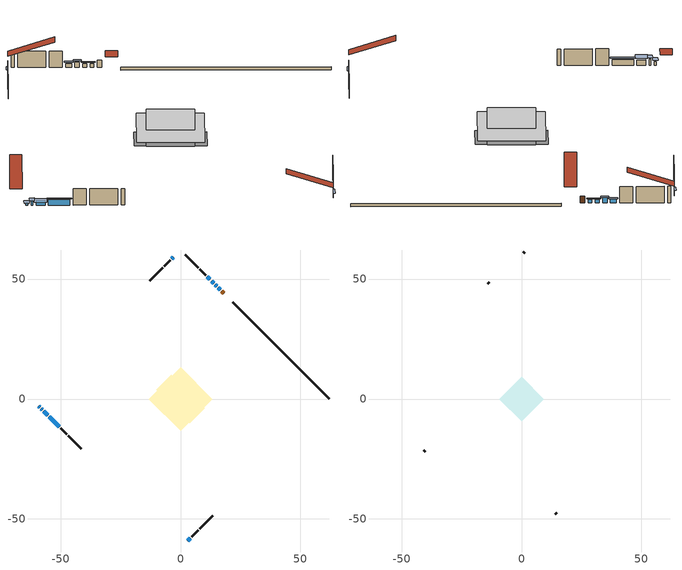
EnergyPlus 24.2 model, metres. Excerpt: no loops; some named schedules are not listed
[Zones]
conditioned space
 floor adiabatic (Floor2 construction): -9.29,0 0,9.29 9.29,0 0,-9.29 z0.91
 floor adiabatic (AdiabaticFloorConstruction): -13.14,0 0,13.14 13.14,0 0,-13.14 z3.35
 floor foundation (Slab1 construction): -10.08,3.92 -3.92,10.08 10.08,-3.92 3.92,-10.08 z0
 wall outside (AdiabaticWallConstruction 1): 18.06,44.04 17.19,44.91 z0.91:2.94
 wall outside (AdiabaticWallConstruction): -59.06,-3.04 -58.66,-3.44 z0.91:1.83; 16.54,45.57 15.82,46.29 / 15.16,46.94 14.44,47.66 z0.91:1.93; -3.04,59.06 -3.62,58.49 z0.91:2.44; 3.04,-59.06 4.12,-57.98 / 12.27,49.83 11.19,50.91 z0.91:1.98; -58.01,-4.09 -57.72,-4.38 z0.91:2.59; -57.06,-5.04 -55.34,-6.76 / 13.79,48.32 12.92,49.18 z0.91:2.43; -54.68,-7.42 -50.59,-11.51 z0.91:2.53
 wall outside (Wall1 construction): 4.78,-57.33 7.3,-54.8 / -49.93,-12.17 -47.41,-14.69 / -4.27,57.83 -6.79,55.31 / 10.53,51.57 8.01,54.09 z0.91:5.79
 wall outside (Wall2 construction): 7.95,-54.15 13.35,-48.75 / -46.75,-15.35 -41.36,-20.74 / -7.45,54.65 -12.85,49.26 / 7.35,54.75 1.96,60.14 z0.91:5.79
 wall foundation (FoundationWall1 construction): 62.1,0 21.76,40.34 z0:0.91
 window (WindowConstruction 8): -59.06,-3.04 -58.67,-3.44 z0.91:1.82
 window (WindowConstruction 4): 16.54,45.57 15.82,46.28 z0.91:1.92
 window (WindowConstruction 5): 15.16,46.94 14.44,47.66 z0.91:1.92
 window (WindowConstruction 6): -3.04,59.06 -3.62,58.49 z0.91:2.43
 window (WindowConstruction 7): 3.04,-59.06 4.12,-57.98 z0.91:1.98
 window (WindowConstruction 9): -58.01,-4.09 -57.72,-4.38 z0.91:2.59
 window (WindowConstruction): -57.06,-5.04 -55.34,-6.76 z0.91:2.43
 window (WindowConstruction 1): -54.68,-7.42 -50.59,-11.51 z0.91:2.53
 window (WindowConstruction 2): 13.79,48.32 12.92,49.18 z0.91:2.43
 window (WindowConstruction 3): 12.27,49.84 11.19,50.91 z0.91:1.98
 door (Door): 18.06,44.04 17.19,44.91 z0.91:2.94
 ceiling adiabatic (AdiabaticFloorConstruction): 0,-13.14 13.14,0 0,13.14 -13.14,0 z3.35
attic - vented
 floor to conditioned space (Floor1 construction Reversed): -9.29,0 0,9.29 9.29,0 0,-9.29 z5.79
 wall outside (Wall3 construction): 14.01,-48.1 14.65,-47.45 / -40.7,-21.4 -40.06,-22.05 / -13.5,48.6 -14.15,47.95 / 1.3,60.8 0.66,61.45 z0.91:5.79
 roof outside (Roof1 construction): 2.39,-59.72,5.79 -6.67,-50.67,10.05 -9.05,-53.05,10.05 0,-62.1,5.79; -59.72,-2.39,5.79 -50.67,6.67,10.05 -53.05,9.05,10.05 -62.1,0,5.79; -2.39,59.72,5.79 6.67,50.67,10.05 9.05,53.05,10.05 0,62.1,5.79; 18.72,43.38,5.79 9.67,34.33,10.05 12.05,31.95,10.05 21.11,41,5.79
shading: -58.34,-3.76 -59.39,-2.72 -60.68,-4.01 -59.63,-5.06 z2.28; 15.49,46.61 16.86,45.24 17.19,45.57 15.82,46.94 z2.39; 14.12,47.98 15.49,46.62 15.81,46.94 14.44,48.31 z2.39; -3.94,58.16 -2.72,59.39 -3.04,59.71 -4.27,58.49 z2.89; 4.45,-57.66 2.72,-59.39 3.04,-59.71 4.77,-57.98 z2.44; -57.39,-4.71 -58.33,-3.77 -59.63,-5.06 -58.69,-6 z3.05; -55.01,-7.09 -57.39,-4.71 -59.11,-6.44 -56.74,-8.82 z2.89; -50.26,-11.84 -55.01,-7.1 -55.33,-7.42 -50.59,-12.16 z2.99; 12.6,49.5 14.11,47.99 14.44,48.32 12.92,49.83 z2.89; 10.86,51.24 12.59,49.51 12.92,49.84 11.19,51.56 z2.44
[Building]
Building 1: Terrain=Suburbs
[Site:Location]
Inuvik AP_NT: Latitude {deg}=68.3; Longitude {deg}=-133.48; Time Zone {hr}=-8; Elevation {m}=68; Keep Site Location Information=Yes
[Site:GroundTemperature:Shallow]
-13.1493, -15.9729, -16.199, -14.859, -9.47991, -4.12585, 0.51584, 3.45624, 3.70604, 1.31452, -3.2088, -8.39862
[Site:WaterMainsTemperature]
Calculation Method=Schedule; Temperature Schedule=mains temperature schedule
[Material] Roughness=Rough; Thermal Absorptance=0.9
Name | Thickness {m} | Conductivity {W/m-K} | Density {kg/m3} | Specific Heat {J/kg-K} | Solar Absorptance | Visible Absorptance
asphalt or fiberglass shingles | 0.00635 | 0.162714 | 1121.4 | 1465.45 | 0.4 | 0.4
ceiling loosefill ins | 0.254 | 0.0480833 | 16.02 | 1046.75 | 0.7 | 0.7
ceiling stud and cavity | 0.1397 | 0.093558 | 65.682 | 1177.47 | 0.7 | 0.7
concrete 4.0 in. | 0.1016 | 1.803125 | 2242.8 | 837.4 | 0.7 | 0.7
concrete 8.0 in. | 0.2032 | 1.803125 | 2242.8 | 837.4 | 0.7 | 0.7
door material | 0.04445 | 0.053851 | 512.64 | 1214.23 | 0.7 | 0.7
exterior vertical ins | 0.00139922 | 0.029427 | 32.04 | 1214.23 | 0.7 | 0.7
floor covering | 0.0127 | 0.0433444 | 54.468 | 1339.84 | 0.6 | 0.6
floor rigid ins | 0.155448 | 0.029427 | 32.04 | 1214.23 | 0.7 | 0.7
floor rigid ins 1; wall rigid ins 1 | 0.512978 | 0.029427 | 32.04 | 1214.23 | 0.7 | 0.7
floor stud and cavity | 0.1397 | 0.296149 | 92.3553 | 1139.71 | 0.7 | 0.7
floor stud and cavity 1 | 0.1397 | 1.75129 | 37.0049 | 1207.88 | 0.7 | 0.7
furniture material conditioned space 1 | 0.1524 | 0.115458 | 640.8 | 1214.23 | 0.6 | 0.6
gypsum board | 0.0127 | 0.160291 | 801 | 837.4 | 0.6 | 0.6
gypsum board 1 | 0.0127 | 0.160291 | 801 | 837.4 | 0.7 | 0.7
osb sheathing 0.5 in. | 0.0127 | 0.115458 | 512.64 | 1214.23 | 0.7 | 0.7
osb sheathing 0.75 in. | 0.01905 | 0.115458 | 512.64 | 1214.23 | 0.7 | 0.7
wall rigid ins | 0.103632 | 0.029427 | 32.04 | 1214.23 | 0.7 | 0.7
wall stud and cavity | 0.1397 | 0.064034 | 139.0536 | 1170.24 | 0.7 | 0.7
wall stud and cavity 1 | 0.1397 | 0.056914 | 139.0536 | 1170.24 | 0.7 | 0.7
wall stud and cavity 2 | 0.0889 | 6.1454 | 50.32683 | 1063.81 | 0.6 | 0.6
wall stud and cavity 3 | 0.0889 | 0.380278 | 52.3479 | 1209.89 | 0.7 | 0.7
wall stud and cavity 4 | 0.0889 | 0.391764 | 83.0341 | 1211.67 | 0.7 | 0.7
wood siding | 0.0254 | 0.102417 | 544.68 | 1172.36 | 0.4 | 0.4
wood siding 1 | 0.00254 | 0.102417 | 544.68 | 1172.36 | 0.4 | 0.4
wood siding 2; wood siding 3 | 0.0254 | 0.102417 | 544.68 | 1172.36 | 0.7 | 0.7
[WindowMaterial:SimpleGlazingSystem]
Name | U-Factor {W/m2-K} | Solar Heat Gain Coefficient
WindowMaterial | 1.11686 | 0.24
WindowMaterial 1 | 1.13106 | 0.24
WindowMaterial 2 | 1.2043 | 0.23
WindowMaterial 3 | 1.22872 | 0.23
WindowMaterial 4 | 1.86693 | 0.38
WindowMaterial 5 | 2.77825 | 0.53
WindowMaterial 6 | 1.55123 | 0.18
WindowMaterial 7 | 2.986628 | 0.6
WindowMaterial 8 | 3.15015 | 0.45
[Construction]
AdiabaticFloorConstruction: floor stud and cavity 1, floor rigid ins 1, osb sheathing 0.75 in., floor covering
AdiabaticWallConstruction: wood siding 2, wall rigid ins 1, wall stud and cavity 3, gypsum board
AdiabaticWallConstruction 1: wood siding 3, wall rigid ins 1, wall stud and cavity 3, gypsum board
Door: door material
Floor1 construction Reversed: gypsum board, ceiling stud and cavity, ceiling loosefill ins
Floor2 construction: floor stud and cavity, floor rigid ins, osb sheathing 0.75 in., floor covering
FoundationWall1 construction: concrete 8.0 in., gypsum board 1
furniture construction conditioned space 1: furniture material conditioned space 1
PartitionWallConstruction: gypsum board, wall stud and cavity 4, gypsum board
Roof1 construction: asphalt or fiberglass shingles
Slab1 construction: concrete 4.0 in.
Wall1 construction: wood siding, wall rigid ins, osb sheathing 0.5 in., wall stud and cavity, gypsum board
Wall2 construction: wood siding, wall rigid ins, osb sheathing 0.5 in., wall stud and cavity 1, gypsum board
Wall3 construction: wood siding 1, wall stud and cavity 2
WindowConstruction: WindowMaterial
WindowConstruction 1: WindowMaterial 1
WindowConstruction 2: WindowMaterial 2
WindowConstruction 3; WindowConstruction 7: WindowMaterial 3
WindowConstruction 4: WindowMaterial 4
WindowConstruction 5: WindowMaterial 5
WindowConstruction 6: WindowMaterial 6
WindowConstruction 8: WindowMaterial 7
WindowConstruction 9: WindowMaterial 8
[Zone] Multiplier=1; Part of Total Floor Area=Yes
Name | Volume {m3}
attic - vented | 119.626
conditioned space | 947.4
[Space]
Name | Zone | Volume {m3}
attic - vented 1 | attic - vented | 119.626
conditioned space 1 | conditioned space | 947.4
[ZoneInfiltration:EffectiveLeakageArea]
infil attic - vented 1: Zone or Space=attic - vented 1; Schedule=Always On Discrete; Effective Air Leakage Area {cm2}=5054.93; Stack Coefficient=0.000635827; Wind Coefficient=1.70369e-05
[ZoneMixing]
whole house fan mix: Zone or Space=attic - vented; Schedule=Always On Continuous; Design Flow Rate Calculation Method=Flow/Zone; Design Flow Rate {m3/s}=0; Source Zone or Space=conditioned space
[SurfaceProperty:ExposedFoundationPerimeter]
Slab1: Exposed Perimeter Calculation Method=TotalExposedPerimeter; Total Exposed Perimeter {m}=57.049
[InternalMass] Zone or ZoneList=conditioned space; Space or SpaceList=conditioned space 1
Name | Construction | Surface Area {m2}
furniture mass conditioned space 1 | furniture construction conditioned space 1 | 276.312
partition wall mass | PartitionWallConstruction | 518.09
[Lights]
interior lighting: Zone or ZoneList or Space or SpaceList=conditioned space 1; Schedule=interior lighting schedule; Design Level Calculation Method=LightingLevel; Lighting Level {W}=343.2; Return Air Fraction=0; Fraction Radiant=0.6; Fraction Visible=0.2; Fraction Replaceable=1
[People]
occupants: Zone or ZoneList or Space or SpaceList=conditioned space 1; Number of People Schedule=occupants schedule; Number of People Calculation Method=People; Number of People=3; Fraction Radiant=0.314171; Sensible Heat Fraction=0.56303; Activity Level Schedule=occupants activity schedule; Carbon Dioxide Generation Rate {m3/s-W}=0; Enable ASHRAE 55 Comfort Warnings=No; Mean Radiant Temperature Calculation Type=EnclosureAveraged
[ElectricEquipment] Zone or ZoneList or Space or SpaceList=conditioned space 1; Design Level Calculation Method=EquipmentLevel
Name | Schedule | Design Level {W} | Fraction Latent | Fraction Radiant | Fraction Lost
clothes dryer | clothes dryer schedule | 140.772 | 0.015 | 0.081 | 0.85
clothes washer | clothes washer schedule | 32.1985 | 0.03 | 0.162 | 0.7
cooking range | cooking range schedule | 215.147 | 0.08 | 0.432 | 0.2
dishwasher | dishwasher schedule | 66.8632 | 0.3 | 0.18 | 0.4
fridge | fridge schedule | 72.9452 | 0 | 0.6 | 0
mech vent bath fan 0 | mech vent bath fan 0 schedule | 25.1 | 0 | 0 | 1
mech vent bath fan 1 | mech vent bath fan 1 schedule | 25.1 | 0 | 0 | 1
mech vent house fan | mech vent house fan schedule | 0 | 0 | 0 | 1
mech vent house fan cfis | mech vent house fan cfis schedule | 0 | 0 | 0 | 0
mech vent range fan 0 | mech vent range fan 0 schedule | 57 | 0 | 0 | 1
misc plug loads | misc plug loads schedule | 494.7 | 0.045 | 0.513 | 0.1
whole house fan | Always On Discrete | 0 | 0 | 0 | 1
[OtherEquipment] Zone or ZoneList or Space or SpaceList=conditioned space 1; Design Level Calculation Method=EquipmentLevel
Name | Fuel Type | Schedule | Design Level {W} | Fraction Latent | Fraction Radiant | Fraction Lost
clothes dryer 1 | Electricity | clothes dryer schedule | 0 | 0.015 | 0.081 | 0.85
cooking range 1 | Electricity | cooking range schedule | 0 | 0.08 | 0.432 | 0.2
general water use latent | None | general water use schedule | 62.594 | 1 | 0 | 0
general water use sensible | None | general water use schedule | -61.6891 | 0 | 0.6 | 0
mech vent house fan latent load | None | Always On Discrete | 0 | 1 | 0 | 0
mech vent house fan sensible load | None | Always On Discrete | 0 | 0 | 0 | 0
water heater energy adjustment1 | NaturalGas | Always On Discrete | 0.01 | 0 | 0 | 1
[ZoneInfiltration:DesignFlowRate] Zone or ZoneList or Space or SpaceList=conditioned space 1; Schedule=Always On Discrete; Design Flow Rate Calculation Method=Flow/Zone; Design Flow Rate {m3/s}=0
infil flow; natural vent flow; whole house fan flow
[Foundation:Kiva]
Foundation Kiva 1: Initial Indoor Air Temperature {C}=18; Wall Height Above Grade {m}=0.910011; Wall Depth Below Slab {m}=0.2032; Custom Block Material Name 1=exterior vertical ins; Custom Block Depth 1 {m}=0.910011; Custom Block X Position 1 {m}=0.2159; Custom Block Z Position 1 {m}=0
[Foundation:Kiva:Settings]
Soil Conductivity {W/m-K}=0.849921; Soil Density {kg/m3}=1842.3; Soil Specific Heat {J/kg-K}=418.7; Ground Solar Absorptivity=0.9; Ground Thermal Absorptivity=0.9; Ground Surface Roughness {m}=0.03; Far-Field Width {m}=40; Deep-Ground Boundary Condition=ZeroFlux; Deep-Ground Depth {m}=40; Minimum Cell Dimension {m}=0.2; Maximum Cell Growth Coefficient=3; Simulation Timestep=Timestep
[Exterior:Lights]
exterior lighting: Schedule=exterior lighting schedule; Design Level {W}=75.6
[Schedule:Constant]
Name | Hourly Value
Always On Continuous; mech vent house fan schedule; mech vent house fan cfis schedule; Always On Discrete | 1
occupants activity schedule | 117.228
fridge schedule | 0
[Schedule:Day:Interval]
interior lighting schedule day: No, 01:00, 0.108182, 04:00, 0.0901515, 05:00, 0.0991667, 06:00, 0.162273, 07:00, 0.270455, 08:00, 0.342576, 10:00, 0.369621, 11:00, 0.351591, 12:00, 0.333561, 13:00, 0.324545, 14:00, 0.31553, 15:00, 0.333561, 16:00, 0.369621, 17:00, 0.450758, 18:00, 0.585985, 19:00, 0.775303, 20:00, 0.955606, 21:00, 0.991667, 22:00, 0.712197, 23:00, 0.360606, 24:00, 0.162273
interior lighting schedule day 1: No, 01:00, 0.100909, 04:00, 0.0840909, 05:00, 0.0925, 06:00, 0.151364, 07:00, 0.252273, 08:00, 0.319545, 10:00, 0.344773, 11:00, 0.327955, 12:00, 0.311136, 13:00, 0.302727, 14:00, 0.294318, 15:00, 0.311136, 16:00, 0.344773, 17:00, 0.420455, 18:00, 0.546591, 19:00, 0.723182, 20:00, 0.891364, 21:00, 0.925, 22:00, 0.664318, 23:00, 0.336364, 24:00, 0.151364
interior lighting schedule day 2: No, 01:00, 0.0927273, 04:00, 0.0772727, 05:00, 0.085, 06:00, 0.139091, 07:00, 0.231818, 08:00, 0.293636, 10:00, 0.316818, 11:00, 0.301364, 12:00, 0.285909, 13:00, 0.278182, 14:00, 0.270455, 15:00, 0.285909, 16:00, 0.316818, 17:00, 0.386364, 18:00, 0.502273, 19:00, 0.664545, 20:00, 0.819091, 21:00, 0.85, 22:00, 0.610455, 23:00, 0.309091, 24:00, 0.139091
interior lighting schedule default day: No, 24:00, 0
[Schedule:Week:Daily]
interior lighting schedule Week Rule - Jan1-Jan27: interior lighting schedule day, interior lighting schedule day, interior lighting schedule day, interior lighting schedule day, interior lighting schedule day, interior lighting schedule day, interior lighting schedule day, interior lighting schedule default day, interior lighting schedule default day, interior lighting schedule default day, interior lighting schedule default day, interior lighting schedule default day
interior lighting schedule Week Rule - Jan28-Feb3: interior lighting schedule day, interior lighting schedule day, interior lighting schedule day, interior lighting schedule day, interior lighting schedule day 1, interior lighting schedule day 1, interior lighting schedule day 1, interior lighting schedule default day, interior lighting schedule default day, interior lighting schedule default day, interior lighting schedule default day, interior lighting schedule default day
interior lighting schedule Week Rule - Feb4-Feb24: interior lighting schedule day 1, interior lighting schedule day 1, interior lighting schedule day 1, interior lighting schedule day 1, interior lighting schedule day 1, interior lighting schedule day 1, interior lighting schedule day 1, interior lighting schedule default day, interior lighting schedule default day, interior lighting schedule default day, interior lighting schedule default day, interior lighting schedule default day
interior lighting schedule Week Rule - Feb25-Mar3: interior lighting schedule day 1, interior lighting schedule day 1, interior lighting schedule day 1, interior lighting schedule day 1, interior lighting schedule day 2, interior lighting schedule day 2, interior lighting schedule day 2, interior lighting schedule default day, interior lighting schedule default day, interior lighting schedule default day, interior lighting schedule default day, interior lighting schedule default day
interior lighting schedule Week Rule - Mar4-Mar31: interior lighting schedule day 2, interior lighting schedule day 2, interior lighting schedule day 2, interior lighting schedule day 2, interior lighting schedule day 2, interior lighting schedule day 2, interior lighting schedule day 2, interior lighting schedule default day, interior lighting schedule default day, interior lighting schedule default day, interior lighting schedule default day, interior lighting schedule default day
interior lighting schedule Week Rule - Apr1-Apr28: interior lighting schedule day 3, interior lighting schedule day 3, interior lighting schedule day 3, interior lighting schedule day 3, interior lighting schedule day 3, interior lighting schedule day 3, interior lighting schedule day 3, interior lighting schedule default day, interior lighting schedule default day, interior lighting schedule default day, interior lighting schedule default day, interior lighting schedule default day
interior lighting schedule Week Rule - Apr29-May5: interior lighting schedule day 3, interior lighting schedule day 3, interior lighting schedule day 4, interior lighting schedule day 4, interior lighting schedule day 4, interior lighting schedule day 4, interior lighting schedule day 4, interior lighting schedule default day, interior lighting schedule default day, interior lighting schedule default day, interior lighting schedule default day, interior lighting schedule default day
interior lighting schedule Week Rule - May6-May26: interior lighting schedule day 4, interior lighting schedule day 4, interior lighting schedule day 4, interior lighting schedule day 4, interior lighting schedule day 4, interior lighting schedule day 4, interior lighting schedule day 4, interior lighting schedule default day, interior lighting schedule default day, interior lighting schedule default day, interior lighting schedule default day, interior lighting schedule default day
interior lighting schedule Week Rule - May27-Jun2: interior lighting schedule day 4, interior lighting schedule day 4, interior lighting schedule day 4, interior lighting schedule day 4, interior lighting schedule day 4, interior lighting schedule day 5, interior lighting schedule day 5, interior lighting schedule default day, interior lighting schedule default day, interior lighting schedule default day, interior lighting schedule default day, interior lighting schedule default day
interior lighting schedule Week Rule - Jun3-Jun30: interior lighting schedule day 5, interior lighting schedule day 5, interior lighting schedule day 5, interior lighting schedule day 5, interior lighting schedule day 5, interior lighting schedule day 5, interior lighting schedule day 5, interior lighting schedule default day, interior lighting schedule default day, interior lighting schedule default day, interior lighting schedule default day, interior lighting schedule default day
interior lighting schedule Week Rule - Jul1-Jul28: interior lighting schedule day 6, interior lighting schedule day 6, interior lighting schedule day 6, interior lighting schedule day 6, interior lighting schedule day 6, interior lighting schedule day 6, interior lighting schedule day 6, interior lighting schedule default day, interior lighting schedule default day, interior lighting schedule default day, interior lighting schedule default day, interior lighting schedule default day
interior lighting schedule Week Rule - Jul29-Aug4: interior lighting schedule day 6, interior lighting schedule day 6, interior lighting schedule day 6, interior lighting schedule day 7, interior lighting schedule day 7, interior lighting schedule day 7, interior lighting schedule day 7, interior lighting schedule default day, interior lighting schedule default day, interior lighting schedule default day, interior lighting schedule default day, interior lighting schedule default day
interior lighting schedule Week Rule - Aug5-Aug25: interior lighting schedule day 7, interior lighting schedule day 7, interior lighting schedule day 7, interior lighting schedule day 7, interior lighting schedule day 7, interior lighting schedule day 7, interior lighting schedule day 7, interior lighting schedule default day, interior lighting schedule default day, interior lighting schedule default day, interior lighting schedule default day, interior lighting schedule default day
interior lighting schedule Week Rule - Aug26-Sep1: interior lighting schedule day 7, interior lighting schedule day 7, interior lighting schedule day 7, interior lighting schedule day 7, interior lighting schedule day 7, interior lighting schedule day 7, interior lighting schedule day 8, interior lighting schedule default day, interior lighting schedule default day, interior lighting schedule default day, interior lighting schedule default day, interior lighting schedule default day
interior lighting schedule Week Rule - Sep2-Sep29: interior lighting schedule day 8, interior lighting schedule day 8, interior lighting schedule day 8, interior lighting schedule day 8, interior lighting schedule day 8, interior lighting schedule day 8, interior lighting schedule day 8, interior lighting schedule default day, interior lighting schedule default day, interior lighting schedule default day, interior lighting schedule default day, interior lighting schedule default day
interior lighting schedule Week Rule - Sep30-Oct6: interior lighting schedule day 8, interior lighting schedule day 9, interior lighting schedule day 9, interior lighting schedule day 9, interior lighting schedule day 9, interior lighting schedule day 9, interior lighting schedule day 9, interior lighting schedule default day, interior lighting schedule default day, interior lighting schedule default day, interior lighting schedule default day, interior lighting schedule default day
interior lighting schedule Week Rule - Oct7-Oct27: interior lighting schedule day 9, interior lighting schedule day 9, interior lighting schedule day 9, interior lighting schedule day 9, interior lighting schedule day 9, interior lighting schedule day 9, interior lighting schedule day 9, interior lighting schedule default day, interior lighting schedule default day, interior lighting schedule default day, interior lighting schedule default day, interior lighting schedule default day
interior lighting schedule Week Rule - Oct28-Nov3: interior lighting schedule day 9, interior lighting schedule day 9, interior lighting schedule day 9, interior lighting schedule day 9, interior lighting schedule day 10, interior lighting schedule day 10, interior lighting schedule day 10, interior lighting schedule default day, interior lighting schedule default day, interior lighting schedule default day, interior lighting schedule default day, interior lighting schedule default day
interior lighting schedule Week Rule - Nov4-Nov24: interior lighting schedule day 10, interior lighting schedule day 10, interior lighting schedule day 10, interior lighting schedule day 10, interior lighting schedule day 10, interior lighting schedule day 10, interior lighting schedule day 10, interior lighting schedule default day, interior lighting schedule default day, interior lighting schedule default day, interior lighting schedule default day, interior lighting schedule default day
interior lighting schedule Week Rule - Nov25-Dec1: interior lighting schedule day 10, interior lighting schedule day 10, interior lighting schedule day 10, interior lighting schedule day 10, interior lighting schedule day 10, interior lighting schedule day 10, interior lighting schedule day 11, interior lighting schedule default day, interior lighting schedule default day, interior lighting schedule default day, interior lighting schedule default day, interior lighting schedule default day
interior lighting schedule Week Rule - Dec2-Dec31: interior lighting schedule day 11, interior lighting schedule day 11, interior lighting schedule day 11, interior lighting schedule day 11, interior lighting schedule day 11, interior lighting schedule day 11, interior lighting schedule day 11, interior lighting schedule default day, interior lighting schedule default day, interior lighting schedule default day, interior lighting schedule default day, interior lighting schedule default day
occupants schedule Week Rule - Jan1-Dec31: occupants schedule day, occupants schedule day, occupants schedule day, occupants schedule day, occupants schedule day, occupants schedule day, occupants schedule day, occupants schedule default day, occupants schedule default day, occupants schedule default day, occupants schedule default day, occupants schedule default day
clothes dryer schedule Week Rule - Jan1-Dec31: clothes dryer schedule day, clothes dryer schedule day, clothes dryer schedule day, clothes dryer schedule day, clothes dryer schedule day, clothes dryer schedule day, clothes dryer schedule day, clothes dryer schedule default day, clothes dryer schedule default day, clothes dryer schedule default day, clothes dryer schedule default day, clothes dryer schedule default day
clothes washer schedule Week Rule - Jan1-Dec31: clothes washer schedule day, clothes washer schedule day, clothes washer schedule day, clothes washer schedule day, clothes washer schedule day, clothes washer schedule day, clothes washer schedule day, clothes washer schedule default day, clothes washer schedule default day, clothes washer schedule default day, clothes washer schedule default day, clothes washer schedule default day
cooking range schedule Week Rule - Jan1-Dec31: cooking range schedule day, cooking range schedule day, cooking range schedule day, cooking range schedule day, cooking range schedule day, cooking range schedule day, cooking range schedule day, cooking range schedule default day, cooking range schedule default day, cooking range schedule default day, cooking range schedule default day, cooking range schedule default day
dishwasher schedule Week Rule - Jan1-Dec31: dishwasher schedule day, dishwasher schedule day, dishwasher schedule day, dishwasher schedule day, dishwasher schedule day, dishwasher schedule day, dishwasher schedule day, dishwasher schedule default day, dishwasher schedule default day, dishwasher schedule default day, dishwasher schedule default day, dishwasher schedule default day
mech vent bath fan 0 schedule Week Rule - Jan1-Dec31: mech vent bath fan 0 schedule day, mech vent bath fan 0 schedule day, mech vent bath fan 0 schedule day, mech vent bath fan 0 schedule day, mech vent bath fan 0 schedule day, mech vent bath fan 0 schedule day, mech vent bath fan 0 schedule day, mech vent bath fan 0 schedule default day, mech vent bath fan 0 schedule default day, mech vent bath fan 0 schedule default day, mech vent bath fan 0 schedule default day, mech vent bath fan 0 schedule default day
mech vent bath fan 1 schedule Week Rule - Jan1-Dec31: mech vent bath fan 1 schedule day, mech vent bath fan 1 schedule day, mech vent bath fan 1 schedule day, mech vent bath fan 1 schedule day, mech vent bath fan 1 schedule day, mech vent bath fan 1 schedule day, mech vent bath fan 1 schedule day, mech vent bath fan 1 schedule default day, mech vent bath fan 1 schedule default day, mech vent bath fan 1 schedule default day, mech vent bath fan 1 schedule default day, mech vent bath fan 1 schedule default day
mech vent range fan 0 schedule Week Rule - Jan1-Dec31: mech vent range fan 0 schedule day, mech vent range fan 0 schedule day, mech vent range fan 0 schedule day, mech vent range fan 0 schedule day, mech vent range fan 0 schedule day, mech vent range fan 0 schedule day, mech vent range fan 0 schedule day, mech vent range fan 0 schedule default day, mech vent range fan 0 schedule default day, mech vent range fan 0 schedule default day, mech vent range fan 0 schedule default day, mech vent range fan 0 schedule default day
misc plug loads schedule Week Rule - Jan1-Dec31: misc plug loads schedule day, misc plug loads schedule day, misc plug loads schedule day, misc plug loads schedule day, misc plug loads schedule day, misc plug loads schedule day, misc plug loads schedule day, misc plug loads schedule default day, misc plug loads schedule default day, misc plug loads schedule default day, misc plug loads schedule default day, misc plug loads schedule default day
general water use schedule Week Rule - Jan1-Dec31: general water use schedule day, general water use schedule day, general water use schedule day, general water use schedule day, general water use schedule day, general water use schedule day, general water use schedule day, general water use schedule default day, general water use schedule default day, general water use schedule default day, general water use schedule default day, general water use schedule default day
exterior lighting schedule Week Rule - Jan1-Jan27: exterior lighting schedule day, exterior lighting schedule day, exterior lighting schedule day, exterior lighting schedule day, exterior lighting schedule day, exterior lighting schedule day, exterior lighting schedule day, exterior lighting schedule default day, exterior lighting schedule default day, exterior lighting schedule default day, exterior lighting schedule default day, exterior lighting schedule default day
exterior lighting schedule Week Rule - Jan28-Feb3: exterior lighting schedule day, exterior lighting schedule day, exterior lighting schedule day, exterior lighting schedule day, exterior lighting schedule day 1, exterior lighting schedule day 1, exterior lighting schedule day 1, exterior lighting schedule default day, exterior lighting schedule default day, exterior lighting schedule default day, exterior lighting schedule default day, exterior lighting schedule default day
exterior lighting schedule Week Rule - Feb4-Feb24: exterior lighting schedule day 1, exterior lighting schedule day 1, exterior lighting schedule day 1, exterior lighting schedule day 1, exterior lighting schedule day 1, exterior lighting schedule day 1, exterior lighting schedule day 1, exterior lighting schedule default day, exterior lighting schedule default day, exterior lighting schedule default day, exterior lighting schedule default day, exterior lighting schedule default day
exterior lighting schedule Week Rule - Feb25-Mar3: exterior lighting schedule day 1, exterior lighting schedule day 1, exterior lighting schedule day 1, exterior lighting schedule day 1, exterior lighting schedule day 2, exterior lighting schedule day 2, exterior lighting schedule day 2, exterior lighting schedule default day, exterior lighting schedule default day, exterior lighting schedule default day, exterior lighting schedule default day, exterior lighting schedule default day
exterior lighting schedule Week Rule - Mar4-Mar31: exterior lighting schedule day 2, exterior lighting schedule day 2, exterior lighting schedule day 2, exterior lighting schedule day 2, exterior lighting schedule day 2, exterior lighting schedule day 2, exterior lighting schedule day 2, exterior lighting schedule default day, exterior lighting schedule default day, exterior lighting schedule default day, exterior lighting schedule default day, exterior lighting schedule default day
exterior lighting schedule Week Rule - Apr1-Apr28: exterior lighting schedule day 3, exterior lighting schedule day 3, exterior lighting schedule day 3, exterior lighting schedule day 3, exterior lighting schedule day 3, exterior lighting schedule day 3, exterior lighting schedule day 3, exterior lighting schedule default day, exterior lighting schedule default day, exterior lighting schedule default day, exterior lighting schedule default day, exterior lighting schedule default day
exterior lighting schedule Week Rule - Apr29-May5: exterior lighting schedule day 3, exterior lighting schedule day 3, exterior lighting schedule day 4, exterior lighting schedule day 4, exterior lighting schedule day 4, exterior lighting schedule day 4, exterior lighting schedule day 4, exterior lighting schedule default day, exterior lighting schedule default day, exterior lighting schedule default day, exterior lighting schedule default day, exterior lighting schedule default day
exterior lighting schedule Week Rule - May6-May26: exterior lighting schedule day 4, exterior lighting schedule day 4, exterior lighting schedule day 4, exterior lighting schedule day 4, exterior lighting schedule day 4, exterior lighting schedule day 4, exterior lighting schedule day 4, exterior lighting schedule default day, exterior lighting schedule default day, exterior lighting schedule default day, exterior lighting schedule default day, exterior lighting schedule default day
exterior lighting schedule Week Rule - May27-Jun2: exterior lighting schedule day 4, exterior lighting schedule day 4, exterior lighting schedule day 4, exterior lighting schedule day 4, exterior lighting schedule day 4, exterior lighting schedule day 5, exterior lighting schedule day 5, exterior lighting schedule default day, exterior lighting schedule default day, exterior lighting schedule default day, exterior lighting schedule default day, exterior lighting schedule default day
exterior lighting schedule Week Rule - Jun3-Jun30: exterior lighting schedule day 5, exterior lighting schedule day 5, exterior lighting schedule day 5, exterior lighting schedule day 5, exterior lighting schedule day 5, exterior lighting schedule day 5, exterior lighting schedule day 5, exterior lighting schedule default day, exterior lighting schedule default day, exterior lighting schedule default day, exterior lighting schedule default day, exterior lighting schedule default day
exterior lighting schedule Week Rule - Jul1-Jul28: exterior lighting schedule day 6, exterior lighting schedule day 6, exterior lighting schedule day 6, exterior lighting schedule day 6, exterior lighting schedule day 6, exterior lighting schedule day 6, exterior lighting schedule day 6, exterior lighting schedule default day, exterior lighting schedule default day, exterior lighting schedule default day, exterior lighting schedule default day, exterior lighting schedule default day
exterior lighting schedule Week Rule - Jul29-Aug4: exterior lighting schedule day 6, exterior lighting schedule day 6, exterior lighting schedule day 6, exterior lighting schedule day 7, exterior lighting schedule day 7, exterior lighting schedule day 7, exterior lighting schedule day 7, exterior lighting schedule default day, exterior lighting schedule default day, exterior lighting schedule default day, exterior lighting schedule default day, exterior lighting schedule default day
exterior lighting schedule Week Rule - Aug5-Aug25: exterior lighting schedule day 7, exterior lighting schedule day 7, exterior lighting schedule day 7, exterior lighting schedule day 7, exterior lighting schedule day 7, exterior lighting schedule day 7, exterior lighting schedule day 7, exterior lighting schedule default day, exterior lighting schedule default day, exterior lighting schedule default day, exterior lighting schedule default day, exterior lighting schedule default day
exterior lighting schedule Week Rule - Aug26-Sep1: exterior lighting schedule day 7, exterior lighting schedule day 7, exterior lighting schedule day 7, exterior lighting schedule day 7, exterior lighting schedule day 7, exterior lighting schedule day 7, exterior lighting schedule day 8, exterior lighting schedule default day, exterior lighting schedule default day, exterior lighting schedule default day, exterior lighting schedule default day, exterior lighting schedule default day
exterior lighting schedule Week Rule - Sep2-Sep29: exterior lighting schedule day 8, exterior lighting schedule day 8, exterior lighting schedule day 8, exterior lighting schedule day 8, exterior lighting schedule day 8, exterior lighting schedule day 8, exterior lighting schedule day 8, exterior lighting schedule default day, exterior lighting schedule default day, exterior lighting schedule default day, exterior lighting schedule default day, exterior lighting schedule default day
exterior lighting schedule Week Rule - Sep30-Oct6: exterior lighting schedule day 8, exterior lighting schedule day 9, exterior lighting schedule day 9, exterior lighting schedule day 9, exterior lighting schedule day 9, exterior lighting schedule day 9, exterior lighting schedule day 9, exterior lighting schedule default day, exterior lighting schedule default day, exterior lighting schedule default day, exterior lighting schedule default day, exterior lighting schedule default day
exterior lighting schedule Week Rule - Oct7-Oct27: exterior lighting schedule day 9, exterior lighting schedule day 9, exterior lighting schedule day 9, exterior lighting schedule day 9, exterior lighting schedule day 9, exterior lighting schedule day 9, exterior lighting schedule day 9, exterior lighting schedule default day, exterior lighting schedule default day, exterior lighting schedule default day, exterior lighting schedule default day, exterior lighting schedule default day
exterior lighting schedule Week Rule - Oct28-Nov3: exterior lighting schedule day 9, exterior lighting schedule day 9, exterior lighting schedule day 9, exterior lighting schedule day 9, exterior lighting schedule day 10, exterior lighting schedule day 10, exterior lighting schedule day 10, exterior lighting schedule default day, exterior lighting schedule default day, exterior lighting schedule default day, exterior lighting schedule default day, exterior lighting schedule default day
exterior lighting schedule Week Rule - Nov4-Nov24: exterior lighting schedule day 10, exterior lighting schedule day 10, exterior lighting schedule day 10, exterior lighting schedule day 10, exterior lighting schedule day 10, exterior lighting schedule day 10, exterior lighting schedule day 10, exterior lighting schedule default day, exterior lighting schedule default day, exterior lighting schedule default day, exterior lighting schedule default day, exterior lighting schedule default day
exterior lighting schedule Week Rule - Nov25-Dec1: exterior lighting schedule day 10, exterior lighting schedule day 10, exterior lighting schedule day 10, exterior lighting schedule day 10, exterior lighting schedule day 10, exterior lighting schedule day 10, exterior lighting schedule day 11, exterior lighting schedule default day, exterior lighting schedule default day, exterior lighting schedule default day, exterior lighting schedule default day, exterior lighting schedule default day
exterior lighting schedule Week Rule - Dec2-Dec31: exterior lighting schedule day 11, exterior lighting schedule day 11, exterior lighting schedule day 11, exterior lighting schedule day 11, exterior lighting schedule day 11, exterior lighting schedule day 11, exterior lighting schedule day 11, exterior lighting schedule default day, exterior lighting schedule default day, exterior lighting schedule default day, exterior lighting schedule default day, exterior lighting schedule default day
[Schedule:Year]
interior lighting schedule: interior lighting schedule Week Rule - Jan1-Jan27, 1, 1, 1, 27, interior lighting schedule Week Rule - Jan28-Feb3, 1, 28, 2, 3, interior lighting schedule Week Rule - Feb4-Feb24, 2, 4, 2, 24, interior lighting schedule Week Rule - Feb25-Mar3, 2, 25, 3, 3, interior lighting schedule Week Rule - Mar4-Mar31, 3, 4, 3, 31, interior lighting schedule Week Rule - Apr1-Apr28, 4, 1, 4, 28, interior lighting schedule Week Rule - Apr29-May5, 4, 29, 5, 5, interior lighting schedule Week Rule - May6-May26, 5, 6, 5, 26, interior lighting schedule Week Rule - May27-Jun2, 5, 27, 6, 2, interior lighting schedule Week Rule - Jun3-Jun30, 6, 3, 6, 30, interior lighting schedule Week Rule - Jul1-Jul28, 7, 1, 7, 28, interior lighting schedule Week Rule - Jul29-Aug4, 7, 29, 8, 4, interior lighting schedule Week Rule - Aug5-Aug25, 8, 5, 8, 25, interior lighting schedule Week Rule - Aug26-Sep1, 8, 26, 9, 1, interior lighting schedule Week Rule - Sep2-Sep29, 9, 2, 9, 29, interior lighting schedule Week Rule - Sep30-Oct6, 9, 30, 10, 6, interior lighting schedule Week Rule - Oct7-Oct27, 10, 7, 10, 27, interior lighting schedule Week Rule - Oct28-Nov3, 10, 28, 11, 3, interior lighting schedule Week Rule - Nov4-Nov24, 11, 4, 11, 24, interior lighting schedule Week Rule - Nov25-Dec1, 11, 25, 12, 1, interior lighting schedule Week Rule - Dec2-Dec31, 12, 2, 12, 31
occupants schedule: occupants schedule Week Rule - Jan1-Dec31, 1, 1, 12, 31
clothes dryer schedule: clothes dryer schedule Week Rule - Jan1-Dec31, 1, 1, 12, 31
clothes washer schedule: clothes washer schedule Week Rule - Jan1-Dec31, 1, 1, 12, 31
cooking range schedule: cooking range schedule Week Rule - Jan1-Dec31, 1, 1, 12, 31
dishwasher schedule: dishwasher schedule Week Rule - Jan1-Dec31, 1, 1, 12, 31
mech vent bath fan 0 schedule: mech vent bath fan 0 schedule Week Rule - Jan1-Dec31, 1, 1, 12, 31
mech vent bath fan 1 schedule: mech vent bath fan 1 schedule Week Rule - Jan1-Dec31, 1, 1, 12, 31
mech vent range fan 0 schedule: mech vent range fan 0 schedule Week Rule - Jan1-Dec31, 1, 1, 12, 31
misc plug loads schedule: misc plug loads schedule Week Rule - Jan1-Dec31, 1, 1, 12, 31
general water use schedule: general water use schedule Week Rule - Jan1-Dec31, 1, 1, 12, 31
exterior lighting schedule: exterior lighting schedule Week Rule - Jan1-Jan27, 1, 1, 1, 27, exterior lighting schedule Week Rule - Jan28-Feb3, 1, 28, 2, 3, exterior lighting schedule Week Rule - Feb4-Feb24, 2, 4, 2, 24, exterior lighting schedule Week Rule - Feb25-Mar3, 2, 25, 3, 3, exterior lighting schedule Week Rule - Mar4-Mar31, 3, 4, 3, 31, exterior lighting schedule Week Rule - Apr1-Apr28, 4, 1, 4, 28, exterior lighting schedule Week Rule - Apr29-May5, 4, 29, 5, 5, exterior lighting schedule Week Rule - May6-May26, 5, 6, 5, 26, exterior lighting schedule Week Rule - May27-Jun2, 5, 27, 6, 2, exterior lighting schedule Week Rule - Jun3-Jun30, 6, 3, 6, 30, exterior lighting schedule Week Rule - Jul1-Jul28, 7, 1, 7, 28, exterior lighting schedule Week Rule - Jul29-Aug4, 7, 29, 8, 4, exterior lighting schedule Week Rule - Aug5-Aug25, 8, 5, 8, 25, exterior lighting schedule Week Rule - Aug26-Sep1, 8, 26, 9, 1, exterior lighting schedule Week Rule - Sep2-Sep29, 9, 2, 9, 29, exterior lighting schedule Week Rule - Sep30-Oct6, 9, 30, 10, 6, exterior lighting schedule Week Rule - Oct7-Oct27, 10, 7, 10, 27, exterior lighting schedule Week Rule - Oct28-Nov3, 10, 28, 11, 3, exterior lighting schedule Week Rule - Nov4-Nov24, 11, 4, 11, 24, exterior lighting schedule Week Rule - Nov25-Dec1, 11, 25, 12, 1, exterior lighting schedule Week Rule - Dec2-Dec31, 12, 2, 12, 31
[Schedule:Compact]
mains temperature schedule: Through: 01/01, For: AllDays, Until: 24:00, 0, Through: 01/02, For: AllDays, Until: 24:00, 0, Through: 01/03, For: AllDays, Until: 24:00, 0, Through: 01/04, For: AllDays, Until: 24:00, 0, Through: 01/05, For: AllDays, Until: 24:00, 0, Through: 01/06, For: AllDays, Until: 24:00, 0, Through: 01/07, For: AllDays, Until: 24:00, 0, Through: 01/08, For: AllDays, Until: 24:00, 0, Through: 01/09, For: AllDays, Until: 24:00, 0, Through: 01/10, For: AllDays, Until: 24:00, 0, Through: 01/11, For: AllDays, Until: 24:00, 0, Through: 01/12, For: AllDays, Until: 24:00, 0, Through: 01/13, For: AllDays, Until: 24:00, 0, Through: 01/14, For: AllDays, Until: 24:00, 0, Through: 01/15, For: AllDays, Until: 24:00, 0, Through: 01/16, For: AllDays, Until: 24:00, 0, Through: 01/17, For: AllDays, Until: 24:00, 0, Through: 01/18, For: AllDays, Until: 24:00, 0, Through: 01/19, For: AllDays, Until: 24:00, 0, Through: 01/20, For: AllDays, Until: 24:00, 0, Through: 01/21, For: AllDays, Until: 24:00, 0, Through: 01/22, For: AllDays, Until: 24:00, 0, Through: 01/23, For: AllDays, Until: 24:00, 0, Through: 01/24, For: AllDays, Until: 24:00, 0, Through: 01/25, For: AllDays, Until: 24:00, 0, Through: 01/26, For: AllDays, Until: 24:00, 0, Through: 01/27, For: AllDays, Until: 24:00, 0, Through: 01/28, For: AllDays, Until: 24:00, 0, Through: 01/29, For: AllDays, Until: 24:00, 0, Through: 01/30, For: AllDays, Until: 24:00, 0, Through: 01/31, For: AllDays, Until: 24:00, 0, Through: 02/01, For: AllDays, Until: 24:00, 0, Through: 02/02, For: AllDays, Until: 24:00, 0, Through: 02/03, For: AllDays, Until: 24:00, 0, Through: 02/04, For: AllDays, Until: 24:00, 0, Through: 02/05, For: AllDays, Until: 24:00, 0, Through: 02/06, For: AllDays, Until: 24:00, 0, Through: 02/07, For: AllDays, Until: 24:00, 0, Through: 02/08, For: AllDays, Until: 24:00, 0, Through: 02/09, For: AllDays, Until: 24:00, 0, Through: 02/10, For: AllDays, Until: 24:00, 0, Through: 02/11, For: AllDays, Until: 24:00, 0, Through: 02/12, For: AllDays, Until: 24:00, 0, Through: 02/13, For: AllDays, Until: 24:00, 0, Through: 02/14, For: AllDays, Until: 24:00, 0, Through: 02/15, For: AllDays, Until: 24:00, 0, Through: 02/16, For: AllDays, Until: 24:00, 0, Through: 02/17, For: AllDays, Until: 24:00, 0, Through: 02/18, For: AllDays, Until: 24:00, 0, Through: 02/19, For: AllDays, Until: 24:00, 0, Through: 02/20, For: AllDays, Until: 24:00, 0, Through: 02/21, For: AllDays, Until: 24:00, 0, Through: 02/22, For: AllDays, Until: 24:00, 0, Through: 02/23, For: AllDays, Until: 24:00, 0, Through: 02/24, For: AllDays, Until: 24:00, 0, Through: 02/25, For: AllDays, Until: 24:00, 0, Through: 02/26, For: AllDays, Until: 24:00, 0, Through: 02/27, For: AllDays, Until: 24:00, 0, Through: 02/28, For: AllDays, Until: 24:00, 0, Through: 03/01, For: AllDays, Until: 24:00, 0, Through: 03/02, For: AllDays, Until: 24:00, 0, Through: 03/03, For: AllDays, Until: 24:00, 0, Through: 03/04, For: AllDays, Until: 24:00, 0, Through: 03/05, For: AllDays, Until: 24:00, 0, Through: 03/06, For: AllDays, Until: 24:00, 0, Through: 03/07, For: AllDays, Until: 24:00, 0, Through: 03/08, For: AllDays, Until: 24:00, 0, Through: 03/09, For: AllDays, Until: 24:00, 0, Through: 03/10, For: AllDays, Until: 24:00, 0, Through: 03/11, For: AllDays, Until: 24:00, 0, Through: 03/12, For: AllDays, Until: 24:00, 0, Through: 03/13, For: AllDays, Until: 24:00, 0, Through: 03/14, For: AllDays, Until: 24:00, 0, Through: 03/15, For: AllDays, Until: 24:00, 0, Through: 03/16, For: AllDays, Until: 24:00, 0, Through: 03/17, For: AllDays, Until: 24:00, 0, Through: 03/18, For: AllDays, Until: 24:00, 0, Through: 03/19, For: AllDays, Until: 24:00, 0, Through: 03/20, For: AllDays, Until: 24:00, 0, Through: 03/21, For: AllDays, Until: 24:00, 0, Through: 03/22, For: AllDays, Until: 24:00, 0, Through: 03/23, For: AllDays, Until: 24:00, 0, Through: 03/24, For: AllDays, Until: 24:00, 0, Through: 03/25, For: AllDays, Until: 24:00, 0, Through: 03/26, For: AllDays, Until: 24:00, 0, Through: 03/27, For: AllDays, Until: 24:00, 0, Through: 03/28, For: AllDays, Until: 24:00, 0, Through: 03/29, For: AllDays, Until: 24:00, 0, Through: 03/30, For: AllDays, Until: 24:00, 0, Through: 03/31, For: AllDays, Until: 24:00, 0, Through: 04/01, For: AllDays, Until: 24:00, 0, Through: 04/02, For: AllDays, Until: 24:00, 0, Through: 04/03, For: AllDays, Until: 24:00, 0, Through: 04/04, For: AllDays, Until: 24:00, 0, Through: 04/05, For: AllDays, Until: 24:00, 0, Through: 04/06, For: AllDays, Until: 24:00, 0, Through: 04/07, For: AllDays, Until: 24:00, 0, Through: 04/08, For: AllDays, Until: 24:00, 0, Through: 04/09, For: AllDays, Until: 24:00, 0, Through: 04/10, For: AllDays, Until: 24:00, 0, Through: 04/11, For: AllDays, Until: 24:00, 0, Through: 04/12, For: AllDays, Until: 24:00, 0, Through: 04/13, For: AllDays, Until: 24:00, 0, Through: 04/14, For: AllDays, Until: 24:00, 0, Through: 04/15, For: AllDays, Until: 24:00, 0, Through: 04/16, For: AllDays, Until: 24:00, 0, Through: 04/17, For: AllDays, Until: 24:00, 0, Through: 04/18, For: AllDays, Until: 24:00, 0, Through: 04/19, For: AllDays, Until: 24:00, 0, Through: 04/20, For: AllDays, Until: 24:00, 0, Through: 04/21, For: AllDays, Until: 24:00, 0, Through: 04/22, For: AllDays, Until: 24:00, 0, Through: 04/23, For: AllDays, Until: 24:00, 0, Through: 04/24, For: AllDays, Until: 24:00, 0, Through: 04/25, For: AllDays, Until: 24:00, 0, Through: 04/26, For: AllDays, Until: 24:00, 0, Through: 04/27, For: AllDays, Until: 24:00, 0, Through: 04/28, For: AllDays, Until: 24:00, 0, Through: 04/29, For: AllDays, Until: 24:00, 0, Through: 04/30, For: AllDays, Until: 24:00, 0, Through: 05/01, For: AllDays, Until: 24:00, 0, Through: 05/02, For: AllDays, Until: 24:00, 0, Through: 05/03, For: AllDays, Until: 24:00, 0, Through: 05/04, For: AllDays, Until: 24:00, 0, Through: 05/05, For: AllDays, Until: 24:00, 0, Through: 05/06, For: AllDays, Until: 24:00, 0, Through: 05/07, For: AllDays, Until: 24:00, 0, Through: 05/08, For: AllDays, Until: 24:00, 0, Through: 05/09, For: AllDays, Until: 24:00, 0, Through: 05/10, For: AllDays, Until: 24:00, 0, Through: 05/11, For: AllDays, Until: 24:00, 0, Through: 05/12, For: AllDays, Until: 24:00, 0, Through: 05/13, For: AllDays, Until: 24:00, 0, Through: 05/14, For: AllDays, Until: 24:00, 0, Through: 05/15, For: AllDays, Until: 24:00, 0, Through: 05/16, For: AllDays, Until: 24:00, 0, Through: 05/17, For: AllDays, Until: 24:00, 0, Through: 05/18, For: AllDays, Until: 24:00, 0, Through: 05/19, For: AllDays, Until: 24:00, 0, Through: 05/20, For: AllDays, Until: 24:00, 0, Through: 05/21, For: AllDays, Until: 24:00, 0, Through: 05/22, For: AllDays, Until: 24:00, 0, Through: 05/23, For: AllDays, Until: 24:00, 0, Through: 05/24, For: AllDays, Until: 24:00, 0, Through: 05/25, For: AllDays, Until: 24:00, 0, Through: 05/26, For: AllDays, Until: 24:00, 0, Through: 05/27, For: AllDays, Until: 24:00, 0, Through: 05/28, For: AllDays, Until: 24:00, 0, Through: 05/29, For: AllDays, Until: 24:00, 0, Through: 05/30, For: AllDays, Until: 24:00, 0, Through: 05/31, For: AllDays, Until: 24:00, 0, Through: 06/01, For: AllDays, Until: 24:00, 0, Through: 06/02, For: AllDays, Until: 24:00, 0, Through: 06/03, For: AllDays, Until: 24:00, 0, Through: 06/04, For: AllDays, Until: 24:00, 0, Through: 06/05, For: AllDays, Until: 24:00, 0, Through: 06/06, For: AllDays, Until: 24:00, 0, Through: 06/07, For: AllDays, Until: 24:00, 0, Through: 06/08, For: AllDays, Until: 24:00, 0, Through: 06/09, For: AllDays, Until: 24:00, 0, Through: 06/10, For: AllDays, Until: 24:00, 0, Through: 06/11, For: AllDays, Until: 24:00, 0, Through: 06/12, For: AllDays, Until: 24:00, 0, Through: 06/13, For: AllDays, Until: 24:00, 0, Through: 06/14, For: AllDays, Until: 24:00, 0, Through: 06/15, For: AllDays, Until: 24:00, 0, Through: 06/16, For: AllDays, Until: 24:00, 0, Through: 06/17, For: AllDays, Until: 24:00, 0, Through: 06/18, For: AllDays, Until: 24:00, 0, Through: 06/19, For: AllDays, Until: 24:00, 0, Through: 06/20, For: AllDays, Until: 24:00, 0, Through: 06/21, For: AllDays, Until: 24:00, 0, Through: 06/22, For: AllDays, Until: 24:00, 0, Through: 06/23, For: AllDays, Until: 24:00, 0, Through: 06/24, For: AllDays, Until: 24:00, 0, Through: 06/25, For: AllDays, Until: 24:00, 0, Through: 06/26, For: AllDays, Until: 24:00, 0, Through: 06/27, For: AllDays, Until: 24:00, 0, Through: 06/28, For: AllDays, Until: 24:00, 0, Through: 06/29, For: AllDays, Until: 24:00, 0, Through: 06/30, For: AllDays, Until: 24:00, 0, Through: 07/01, For: AllDays, Until: 24:00, 0, Through: 07/02, For: AllDays, Until: 24:00, 0, Through: 07/03, For: AllDays, Until: 24:00, 0, Through: 07/04, For: AllDays, Until: 24:00, 0, Through: 07/05, For: AllDays, Until: 24:00, 0, Through: 07/06, For: AllDays, Until: 24:00, 0, Through: 07/07, For: AllDays, Until: 24:00, 0, Through: 07/08, For: AllDays, Until: 24:00, 0, Through: 07/09, For: AllDays, Until: 24:00, 0, Through: 07/10, For: AllDays, Until: 24:00, 0, Through: 07/11, For: AllDays, Until: 24:00, 0, Through: 07/12, For: AllDays, Until: 24:00, 0, Through: 07/13, For: AllDays, Until: 24:00, 0, Through: 07/14, For: AllDays, Until: 24:00, 0, Through: 07/15, For: AllDays, Until: 24:00, 0, Through: 07/16, For: AllDays, Until: 24:00, 0, Through: 07/17, For: AllDays, Until: 24:00, 0, Through: 07/18, For: AllDays, Until: 24:00, 0, Through: 07/19, For: AllDays, Until: 24:00, 0, Through: 07/20, For: AllDays, Until: 24:00, 0, Through: 07/21, For: AllDays, Until: 24:00, 0, Through: 07/22, For: AllDays, Until: 24:00, 0, Through: 07/23, For: AllDays, Until: 24:00, 0, Through: 07/24, For: AllDays, Until: 24:00, 0, Through: 07/25, For: AllDays, Until: 24:00, 0, Through: 07/26, For: AllDays, Until: 24:00, 0, Through: 07/27, For: AllDays, Until: 24:00, 0, Through: 07/28, For: AllDays, Until: 24:00, 0, Through: 07/29, For: AllDays, Until: 24:00, 0, Through: 07/30, For: AllDays, Until: 24:00, 0, Through: 07/31, For: AllDays, Until: 24:00, 0, Through: 08/01, For: AllDays, Until: 24:00, 0, Through: 08/02, For: AllDays, Until: 24:00, 0, Through: 08/03, For: AllDays, Until: 24:00, 0, Through: 08/04, For: AllDays, Until: 24:00, 0, Through: 08/05, For: AllDays, Until: 24:00, 0, Through: 08/06, For: AllDays, Until: 24:00, 0, Through: 08/07, For: AllDays, Until: 24:00, 0, Through: 08/08, For: AllDays, Until: 24:00, 0, Through: 08/09, For: AllDays, Until: 24:00, 0, Through: 08/10, For: AllDays, Until: 24:00, 0, Through: 08/11, For: AllDays, Until: 24:00, 0, Through: 08/12, For: AllDays, Until: 24:00, 0, Through: 08/13, For: AllDays, Until: 24:00, 0, Through: 08/14, For: AllDays, Until: 24:00, 0, Through: 08/15, For: AllDays, Until: 24:00, 0, Through: 08/16, For: AllDays, Until: 24:00, 0, Through: 08/17, For: AllDays, Until: 24:00, 0, Through: 08/18, For: AllDays, Until: 24:00, 0, Through: 08/19, For: AllDays, Until: 24:00, 0, Through: 08/20, For: AllDays, Until: 24:00, 0, Through: 08/21, For: AllDays, Until: 24:00, 0, Through: 08/22, For: AllDays, Until: 24:00, 0, Through: 08/23, For: AllDays, Until: 24:00, 0, Through: 08/24, For: AllDays, Until: 24:00, 0, Through: 08/25, For: AllDays, Until: 24:00, 0, Through: 08/26, For: AllDays, Until: 24:00, 0, Through: 08/27, For: AllDays, Until: 24:00, 0, Through: 08/28, For: AllDays, Until: 24:00, 0, Through: 08/29, For: AllDays, Until: 24:00, 0, Through: 08/30, For: AllDays, Until: 24:00, 0, Through: 08/31, For: AllDays, Until: 24:00, 0, Through: 09/01, For: AllDays, Until: 24:00, 0, Through: 09/02, For: AllDays, Until: 24:00, 0, Through: 09/03, For: AllDays, Until: 24:00, 0, Through: 09/04, For: AllDays, Until: 24:00, 0, Through: 09/05, For: AllDays, Until: 24:00, 0, Through: 09/06, For: AllDays, Until: 24:00, 0, Through: 09/07, For: AllDays, Until: 24:00, 0, Through: 09/08, For: AllDays, Until: 24:00, 0, Through: 09/09, For: AllDays, Until: 24:00, 0, Through: 09/10, For: AllDays, Until: 24:00, 0, Through: 09/11, For: AllDays, Until: 24:00, 0, Through: 09/12, For: AllDays, Until: 24:00, 0, Through: 09/13, For: AllDays, Until: 24:00, 0, Through: 09/14, For: AllDays, Until: 24:00, 0, Through: 09/15, For: AllDays, Until: 24:00, 0, Through: 09/16, For: AllDays, Until: 24:00, 0, Through: 09/17, For: AllDays, Until: 24:00, 0, Through: 09/18, For: AllDays, Until: 24:00, 0, Through: 09/19, For: AllDays, Until: 24:00, 0, Through: 09/20, For: AllDays, Until: 24:00, 0, Through: 09/21, For: AllDays, Until: 24:00, 0, Through: 09/22, For: AllDays, Until: 24:00, 0, Through: 09/23, For: AllDays, Until: 24:00, 0, Through: 09/24, For: AllDays, Until: 24:00, 0, Through: 09/25, For: AllDays, Until: 24:00, 0, Through: 09/26, For: AllDays, Until: 24:00, 0, Through: 09/27, For: AllDays, Until: 24:00, 0, Through: 09/28, For: AllDays, Until: 24:00, 0, Through: 09/29, For: AllDays, Until: 24:00, 0, Through: 09/30, For: AllDays, Until: 24:00, 0, Through: 10/01, For: AllDays, Until: 24:00, 0, Through: 10/02, For: AllDays, Until: 24:00, 0, Through: 10/03, For: AllDays, Until: 24:00, 0, Through: 10/04, For: AllDays, Until: 24:00, 0, Through: 10/05, For: AllDays, Until: 24:00, 0, Through: 10/06, For: AllDays, Until: 24:00, 0, Through: 10/07, For: AllDays, Until: 24:00, 0, Through: 10/08, For: AllDays, Until: 24:00, 0, Through: 10/09, For: AllDays, Until: 24:00, 0, Through: 10/10, For: AllDays, Until: 24:00, 0, Through: 10/11, For: AllDays, Until: 24:00, 0, Through: 10/12, For: AllDays, Until: 24:00, 0, Through: 10/13, For: AllDays, Until: 24:00, 0, Through: 10/14, For: AllDays, Until: 24:00, 0, Through: 10/15, For: AllDays, Until: 24:00, 0, Through: 10/16, For: AllDays, Until: 24:00, 0, Through: 10/17, For: AllDays, Until: 24:00, 0, Through: 10/18, For: AllDays, Until: 24:00, 0, Through: 10/19, For: AllDays, Until: 24:00, 0, Through: 10/20, For: AllDays, Until: 24:00, 0, Through: 10/21, For: AllDays, Until: 24:00, 0, Through: 10/22, For: AllDays, Until: 24:00, 0, Through: 10/23, For: AllDays, Until: 24:00, 0, Through: 10/24, For: AllDays, Until: 24:00, 0, Through: 10/25, For: AllDays, Until: 24:00, 0, Through: 10/26, For: AllDays, Until: 24:00, 0, Through: 10/27, For: AllDays, Until: 24:00, 0, Through: 10/28, For: AllDays, Until: 24:00, 0, Through: 10/29, For: AllDays, Until: 24:00, 0, Through: 10/30, For: AllDays, Until: 24:00, 0, Through: 10/31, For: AllDays, Until: 24:00, 0, Through: 11/01, For: AllDays, Until: 24:00, 0, Through: 11/02, For: AllDays, Until: 24:00, 0, Through: 11/03, For: AllDays, Until: 24:00, 0, Through: 11/04, For: AllDays, Until: 24:00, 0, Through: 11/05, For: AllDays, Until: 24:00, 0, Through: 11/06, For: AllDays, Until: 24:00, 0, Through: 11/07, For: AllDays, Until: 24:00, 0, Through: 11/08, For: AllDays, Until: 24:00, 0, Through: 11/09, For: AllDays, Until: 24:00, 0, Through: 11/10, For: AllDays, Until: 24:00, 0, Through: 11/11, For: AllDays, Until: 24:00, 0, Through: 11/12, For: AllDays, Until: 24:00, 0, Through: 11/13, For: AllDays, Until: 24:00, 0, Through: 11/14, For: AllDays, Until: 24:00, 0, Through: 11/15, For: AllDays, Until: 24:00, 0, Through: 11/16, For: AllDays, Until: 24:00, 0, Through: 11/17, For: AllDays, Until: 24:00, 0, Through: 11/18, For: AllDays, Until: 24:00, 0, Through: 11/19, For: AllDays, Until: 24:00, 0, Through: 11/20, For: AllDays, Until: 24:00, 0, Through: 11/21, For: AllDays, Until: 24:00, 0, Through: 11/22, For: AllDays, Until: 24:00, 0, Through: 11/23, For: AllDays, Until: 24:00, 0, Through: 11/24, For: AllDays, Until: 24:00, 0, Through: 11/25, For: AllDays, Until: 24:00, 0, Through: 11/26, For: AllDays, Until: 24:00, 0, Through: 11/27, For: AllDays, Until: 24:00, 0, Through: 11/28, For: AllDays, Until: 24:00, 0, Through: 11/29, For: AllDays, Until: 24:00, 0, Through: 11/30, For: AllDays, Until: 24:00, 0, Through: 12/01, For: AllDays, Until: 24:00, 0, Through: 12/02, For: AllDays, Until: 24:00, 0, Through: 12/03, For: AllDays, Until: 24:00, 0, Through: 12/04, For: AllDays, Until: 24:00, 0, Through: 12/05, For: AllDays, Until: 24:00, 0, Through: 12/06, For: AllDays, Until: 24:00, 0, Through: 12/07, For: AllDays, Until: 24:00, 0, Through: 12/08, For: AllDays, Until: 24:00, 0, Through: 12/09, For: AllDays, Until: 24:00, 0, Through: 12/10, For: AllDays, Until: 24:00, 0, Through: 12/11, For: AllDays, Until: 24:00, 0, Through: 12/12, For: AllDays, Until: 24:00, 0, Through: 12/13, For: AllDays, Until: 24:00, 0, Through: 12/14, For: AllDays, Until: 24:00, 0, Through: 12/15, For: AllDays, Until: 24:00, 0, Through: 12/16, For: AllDays, Until: 24:00, 0, Through: 12/17, For: AllDays, Until: 24:00, 0, Through: 12/18, For: AllDays, Until: 24:00, 0, Through: 12/19, For: AllDays, Until: 24:00, 0, Through: 12/20, For: AllDays, Until: 24:00, 0, Through: 12/21, For: AllDays, Until: 24:00, 0, Through: 12/22, For: AllDays, Until: 24:00, 0, Through: 12/23, For: AllDays, Until: 24:00, 0, Through: 12/24, For: AllDays, Until: 24:00, 0, Through: 12/25, For: AllDays, Until: 24:00, 0, Through: 12/26, For: AllDays, Until: 24:00, 0, Through: 12/27, For: AllDays, Until: 24:00, 0, Through: 12/28, For: AllDays, Until: 24:00, 0, Through: 12/29, For: AllDays, Until: 24:00, 0, Through: 12/30, For: AllDays, Until: 24:00, 0, Through: 12/31, For: AllDays, Until: 24:00, 0
